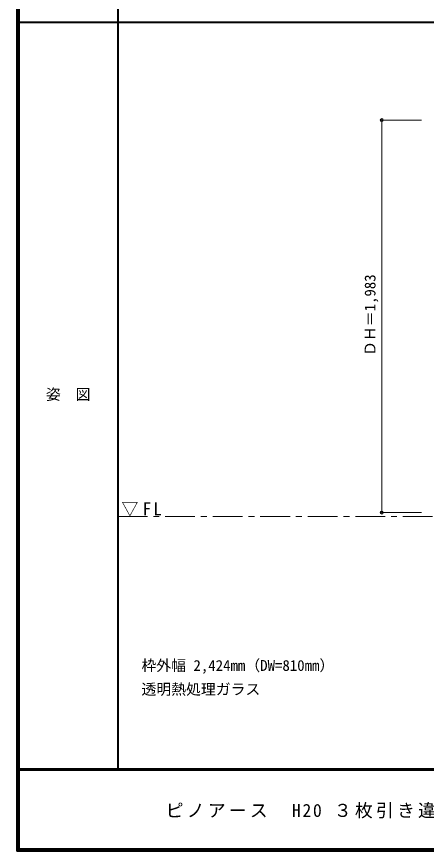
# Model space of a CAD drawing. Units: millimetres, scale not verified. Extents: x -6000 to 5700, y -4307 to 4260.
# Drawn here: x -6000 to -3932, y -4205 to 12 of the extents above; entities that cross this region are included whole.
import ezdxf
from ezdxf.enums import TextEntityAlignment as Align

# ---------------------------------------------------------------- set-up
doc = ezdxf.new("R2010")
doc.units = ezdxf.units.MM
doc.header["$LTSCALE"] = 30
doc.header["$PDMODE"] = 32
doc.header["$PDSIZE"] = 15
doc.linetypes.add('CHAIN1', pattern=[8, 5, -1, 1, -1])
for name, color, linetype, lineweight in [('0-1_通り芯', 7, 'CHAIN1', 18), ('0-B_寸法', 4, 'Continuous', 9), ('F-1_枠', 6, 'Continuous', 40)]:
    doc.layers.add(name, color=color, linetype=linetype, lineweight=lineweight)
doc.layers.add('0-A_文字', color=7, linetype='Continuous')
doc.layers.add('F-A_文字', color=7, linetype='Continuous')
doc.styles.add('ＭＳ ゴシック', font='')
doc.styles.get('ＭＳ ゴシック').set_extended_font_data('MS Gothic')

msp = doc.modelspace()

# ---------------------------------------------------------------- linework, layer by layer
at = {"layer": '0-1_通り芯'}
msp.add_line((-5490, -2513.25), (5700, -2513.25), dxfattribs=at)
at = {"layer": '0-B_寸法'}
for p, q in [((-4157, -510.25), (-4157, -2493.25)), ((-4157, -510.25), (-3957, -510.25)), ((-4157, -2493.25), (-3957, -2493.25))]:
    msp.add_line(p, q, dxfattribs=at)
at = {"layer": '0-B_寸法', "color": 7}
for p in [(-4157, -510.25), (-4157, -2493.25)]:
    msp.add_point(p, dxfattribs=at)
at = {"layer": 'F-1_枠'}
for p, q in [((-6000, 4175), (-6000, -4205)), ((-5995, 4175), (-5995, -4205)), ((-5990, 4175), (-5990, -4205)), ((-5490, 4175), (-5490, -3790)), ((-6000, -15.5), (5700, -15.5)), ((5700, -3790), (-6000, -3790)), ((5700, -3795), (-6000, -3795)), ((5700, -4195), (-6000, -4195)), ((5700, -4200), (-6000, -4200)), ((5700, -4205), (-6000, -4205))]:
    msp.add_line(p, q, dxfattribs=at)

# ---------------------------------------------------------------- texts
at = {"layer": '0-A_文字', "style": 'ＭＳ ゴシック'}
for s, p in [('枠外幅 2,424mm（DW=810mm）', (-5370, -3310)), ('透明熱処理ガラス', (-5370, -3430))]:
    msp.add_text(s, height=54.99, dxfattribs=at).set_placement(p, align=Align.BOTTOM_LEFT)
at = {"layer": '0-A_文字', "insert": (-5471.25, -2513.25), "char_height": 65.98, "attachment_point": 7, "style": 'ＭＳ ゴシック'}
msp.add_mtext('\\T1.26;\\W0.95;▽FL', dxfattribs=at)
at = {"layer": '0-B_寸法', "color": 7, "style": 'ＭＳ ゴシック'}
msp.add_text('ＤＨ＝1,983', height=54.99, rotation=90, dxfattribs=at).set_placement((-4172, -1702), align=Align.BOTTOM_LEFT)
at = {"layer": 'F-A_文字', "style": 'ＭＳ ゴシック'}
msp.add_text('姿\u3000図', height=54.99, dxfattribs=at).set_placement((-5852.5, -1940.25), align=Align.BOTTOM_LEFT)
at = {"layer": 'F-A_文字', "insert": (-5247.55, -4040), "char_height": 65.98, "attachment_point": 7, "style": 'ＭＳ ゴシック'}
msp.add_mtext('\\T1.18;ピノアース\u3000H20\\~３枚引き違い戸（レールタイプ）Ｎ－ＷＪ／ＷＳ／ＷＧ／ＷＫ', dxfattribs=at)

doc.saveas('drawing.dxf')
